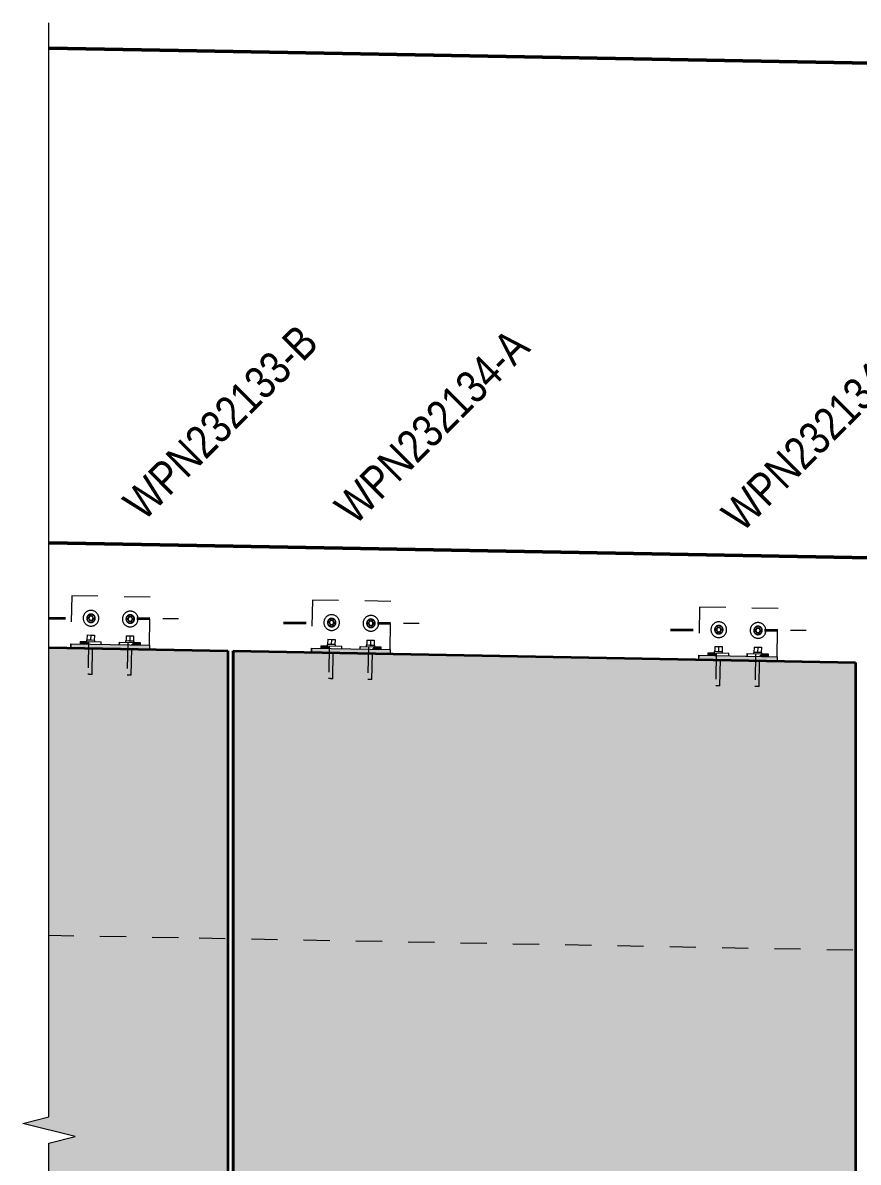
# Model space of a CAD drawing. Header units: metres. Extents: x 0 to 53, y 3 to 547.
# Drawn here: x 29.374 to 32.568, y 17.658 to 22.012 of the extents above; entities that cross this region are included whole.
import ezdxf

# ---------------------------------------------------------------- set-up
doc = ezdxf.new("R2010")
doc.units = ezdxf.units.M
doc.linetypes.add('JacobsDash', pattern=[0.0045, 0.003, -0.0015])
for name, color, linetype, lineweight in [('A-DETL', 7, 'Continuous', 13), ('A-DETL-GENF', 7, 'Continuous', 9), ('A-GENM', 7, 'Continuous', 35), ('S-BEAM', 7, 'Continuous', 50), ('S-FNDN', 7, 'Continuous', 50), ('S-FNDN-HDLN', 7, 'JacobsDash', 18), ('S-FNDN-IDEN', 7, 'Continuous', 18), ('S-FSTN', 7, 'Continuous', 18)]:
    doc.layers.add(name, color=color, linetype=linetype, lineweight=lineweight)
doc.styles.add('Arial Narrow_2', font='ARIALN.TTF', dxfattribs={"height": 0.125})

# ---------------------------------------------------------------- blocks, each defined once
blk = doc.blocks.new('BR08_20_GEN_WPC_PrecastPanel_Wall__4point - BR08_20_GEN_WPC_PrecastPanel_Wall__4point-8403117-DRG-2873194 - ELEVATION - FASCIA PANEL AT ABUTMENT B AND B2')
at = {"layer": 'A-GENM', "true_color": 0xc0c0c0}
for points in [[(-1116.612, 14.7321), (-1114.2322, 14.7457), (-1114.2322, 19.568), (-1116.612, 19.6117), (-1116.612, 18.0757)], [(-1116.6121, 14.7321), (-1116.612, 14.7321), (-1116.6122, 18.0757)]]:
    blk.add_hatch(color=9, dxfattribs=at).paths.add_polyline_path(points)
at = {"layer": 'A-GENM'}
for p, q in [((-1116.6122, 19.6117), (-1116.612, 19.6117)), ((-1116.6122, 19.6117), (-1116.6121, 14.7321)), ((-1116.612, 19.6117), (-1114.2322, 19.568)), ((-1116.612, 14.7321), (-1116.612, 19.6117)), ((-1114.2322, 19.568), (-1114.2322, 14.7457))]:
    blk.add_line(p, q, dxfattribs=at)
blk = doc.blocks.new('BR08_20_GEN_WPC_PrecastPanel_Wall__4point - BR08_20_GEN_WPC_PrecastPanel_Wall__4point-8403116-DRG-2873194 - ELEVATION - FASCIA PANEL AT ABUTMENT B AND B2')
at = {"layer": 'A-GENM', "true_color": 0xc0c0c0}
blk.add_hatch(color=9, dxfattribs=at).paths.add_polyline_path([(-1117.316, 14.7341), (-1116.6322, 14.7378), (-1116.6322, 19.6118), (-1117.316, 19.6242), (-1117.316, 17.8315), (-1117.416, 17.8065), (-1117.216, 17.7565), (-1117.316, 17.7315)])
at = {"layer": 'A-GENM'}
for p, q in [((-1117.316, 19.6242), (-1116.6322, 19.6118)), ((-1116.6322, 19.6118), (-1116.6322, 14.7378))]:
    blk.add_line(p, q, dxfattribs=at)
blk = doc.blocks.new('20_BR04_Wall_Panel_Bracket_Connection - 20_BR04_Wall_Panel_Bracket_Connection-V7-DRG-2873194 - ELEVATION - FASCIA PANEL AT ABUTMENT B AND B2')
at = {"layer": 'S-FSTN', "linetype": 'JacobsDash', "lineweight": 9, "true_color": 0xc0c0c0}
for points in [[(-1116.0121, 19.6007), (-1116.0118, 19.6167), (-1116.3118, 19.6222), (-1116.3121, 19.6062), (-1116.0459, 19.6013)], [(-1116.2405, 19.6209), (-1116.2461, 19.6255), (-1116.2504, 19.6311), (-1116.2766, 19.6316), (-1116.2768, 19.6216)], [(-1116.0468, 19.6173), (-1116.0467, 19.6273), (-1116.0717, 19.6278), (-1116.0734, 19.6263), (-1116.0835, 19.618), (-1116.0716, 19.6178)]]:
    blk.add_hatch(color=9, dxfattribs=at).paths.add_polyline_path(points)
at = {"layer": 'S-FSTN', "linetype": 'JacobsDash', "lineweight": 9}
for p, q in [((-1116.3086, 19.8062), (-1116.312, 19.6222)), ((-1116.0086, 19.8007), (-1116.3086, 19.8062)), ((-1116.3086, 19.8062), (-1116.3086, 19.8062)), ((-1116.012, 19.6167), (-1116.0086, 19.8007)), ((-1116.2352, 19.728), (-1116.2354, 19.728)), ((-1116.2351, 19.75), (-1116.2351, 19.75)), ((-1116.0852, 19.7252), (-1116.0854, 19.7252)), ((-1116.0852, 19.7472), (-1116.0852, 19.7472)), ((-1116.2354, 19.712), (-1116.2352, 19.712)), ((-1116.2352, 19.69), (-1116.2351, 19.69)), ((-1116.0854, 19.7092), (-1116.0852, 19.7092)), ((-1116.0852, 19.6872), (-1116.0852, 19.6872)), ((-1116.312, 19.6222), (-1116.3123, 19.6062)), ((-1116.312, 19.6222), (-1116.3118, 19.6222)), ((-1116.3118, 19.6222), (-1116.312, 19.6222)), ((-1116.2767, 19.6316), (-1116.2769, 19.6216)), ((-1116.2499, 19.6311), (-1116.1966, 19.6301)), ((-1116.1968, 19.6201), (-1116.1966, 19.6301)), ((-1116.1267, 19.6288), (-1116.1269, 19.6188)), ((-1116.1268, 19.6188), (-1116.1266, 19.6288)), ((-1116.1267, 19.6288), (-1116.1266, 19.6288)), ((-1116.1266, 19.6288), (-1116.0718, 19.6278))]:
    blk.add_line(p, q, dxfattribs=at)
at = {"layer": 'S-FSTN', "lineweight": 9}
for p, q in [((-1116.3121, 19.6062), (-1116.3118, 19.6222)), ((-1116.3118, 19.6222), (-1116.0118, 19.6167)), ((-1116.2766, 19.6316), (-1116.2768, 19.6216)), ((-1116.2766, 19.6316), (-1116.25, 19.6311)), ((-1116.0717, 19.6278), (-1116.0467, 19.6273)), ((-1116.0467, 19.6273), (-1116.0468, 19.6173)), ((-1116.0118, 19.6167), (-1116.0121, 19.6007))]:
    blk.add_line(p, q, dxfattribs=at)
at = {"layer": 'S-FSTN', "linetype": 'JacobsDash', "lineweight": 9}
for centre, major_axis, start_param, end_param in [((-1116.2351, 19.72), (0, 0.03), 6.264852, 9.406445), ((-1116.2351, 19.72), (0, 0.009), 6.26483, 9.406423), ((-1116.2354, 19.72), (0, 0.008), 0.235391, 2.872159), ((-1116.2352, 19.72), (0, 0.008), 6.26483, 9.406423), ((-1116.2351, 19.72), (0, 0.03), 3.123238, 6.26483), ((-1116.2351, 19.72), (0, 0.009), 3.123266, 6.264859), ((-1116.2352, 19.72), (0, 0.008), 3.123238, 6.26483), ((-1116.2354, 19.72), (0, 0.008), 5.788911, 5.991933), ((-1116.2354, 19.72), (0, 0.008), 4.861394, 5.050273), ((-1116.0852, 19.7172), (0, 0.03), 6.26483, 9.406423), ((-1116.0852, 19.7172), (0, 0.009), 6.264858, 9.406451), ((-1116.0852, 19.7172), (0, 0.008), 6.264868, 9.40646), ((-1116.0854, 19.7172), (0, 0.008), 0.235391, 2.872159), ((-1116.0852, 19.7172), (0, 0.03), 3.123259, 6.264852), ((-1116.0852, 19.7172), (0, 0.008), 3.123238, 6.26483), ((-1116.0852, 19.7172), (0, 0.009), 3.123238, 6.26483), ((-1116.0854, 19.7172), (0, 0.008), 5.788911, 5.991933), ((-1116.0854, 19.7172), (0, 0.008), 5.341786, 5.617079), ((-1116.2354, 19.72), (0, 0.008), 3.398989, 3.605266), ((-1116.2354, 19.72), (0, 0.008), 3.766518, 4.050754), ((-1116.2354, 19.72), (0, 0.008), 4.336159, 4.528311), ((-1116.0854, 19.7172), (0, 0.008), 3.398989, 3.605266), ((-1116.0854, 19.7172), (0, 0.008), 4.056372, 4.284498), ((-1116.0854, 19.7172), (0, 0.008), 4.604651, 4.783417)]:
    blk.add_ellipse(centre, major_axis=major_axis, ratio=0.999999, start_param=start_param, end_param=end_param, dxfattribs=at)
blk = doc.blocks.new('20_BR04_Wall_Panel_Bracket_Connection - 20_BR04_Wall_Panel_Bracket_Connection-V8-DRG-2873194 - ELEVATION - FASCIA PANEL AT ABUTMENT B AND B2')
at = {"layer": 'S-FSTN', "linetype": 'JacobsDash', "lineweight": 9, "true_color": 0xc0c0c0}
for points in [[(-1114.5321, 19.5735), (-1114.5318, 19.5895), (-1114.8318, 19.595), (-1114.8321, 19.579), (-1114.5608, 19.5741)], [(-1114.7605, 19.5937), (-1114.7661, 19.5983), (-1114.7704, 19.6039), (-1114.7966, 19.6044), (-1114.7968, 19.5944)], [(-1114.5669, 19.5902), (-1114.5667, 19.6002), (-1114.5917, 19.6006), (-1114.5934, 19.5991), (-1114.6035, 19.5908), (-1114.5916, 19.5906)]]:
    blk.add_hatch(color=9, dxfattribs=at).paths.add_polyline_path(points)
at = {"layer": 'S-FSTN', "linetype": 'JacobsDash', "lineweight": 9}
for p, q in [((-1114.8286, 19.779), (-1114.832, 19.595)), ((-1114.5287, 19.7735), (-1114.8286, 19.779)), ((-1114.8286, 19.779), (-1114.8286, 19.779)), ((-1114.532, 19.5895), (-1114.5287, 19.7735)), ((-1114.7552, 19.7228), (-1114.7552, 19.7228)), ((-1114.7552, 19.7008), (-1114.7554, 19.7008)), ((-1114.7554, 19.6848), (-1114.7552, 19.6848)), ((-1114.6052, 19.698), (-1114.6054, 19.698)), ((-1114.6054, 19.682), (-1114.6052, 19.682)), ((-1114.6052, 19.72), (-1114.6052, 19.72)), ((-1114.7552, 19.6628), (-1114.7552, 19.6628)), ((-1114.6052, 19.66), (-1114.6052, 19.66)), ((-1114.832, 19.595), (-1114.8323, 19.579)), ((-1114.832, 19.595), (-1114.8318, 19.595)), ((-1114.8318, 19.595), (-1114.832, 19.595)), ((-1114.7967, 19.6044), (-1114.7969, 19.5944)), ((-1114.77, 19.6039), (-1114.7167, 19.6029)), ((-1114.7168, 19.5929), (-1114.7167, 19.6029)), ((-1114.6469, 19.5916), (-1114.6467, 19.6016)), ((-1114.6468, 19.6016), (-1114.6469, 19.5916)), ((-1114.6468, 19.6016), (-1114.6467, 19.6016)), ((-1114.6467, 19.6016), (-1114.5918, 19.6006))]:
    blk.add_line(p, q, dxfattribs=at)
at = {"layer": 'S-FSTN', "lineweight": 9}
for p, q in [((-1114.8321, 19.579), (-1114.8318, 19.595)), ((-1114.8318, 19.595), (-1114.5318, 19.5895)), ((-1114.7966, 19.6044), (-1114.7968, 19.5944)), ((-1114.7966, 19.6044), (-1114.77, 19.6039)), ((-1114.5917, 19.6006), (-1114.5667, 19.6002)), ((-1114.5667, 19.6002), (-1114.5669, 19.5902)), ((-1114.5318, 19.5895), (-1114.5321, 19.5735))]:
    blk.add_line(p, q, dxfattribs=at)
at = {"layer": 'S-FSTN', "linetype": 'JacobsDash', "lineweight": 9}
for centre, major_axis, start_param, end_param in [((-1114.7552, 19.6928), (0, 0.03), 6.26483, 9.406423), ((-1114.7552, 19.6928), (0, 0.03), 3.123259, 6.264852), ((-1114.7552, 19.6928), (0, 0.009), 6.264859, 9.406452), ((-1114.7554, 19.6928), (0, 0.008), 0.235391, 2.872159), ((-1114.7552, 19.6928), (0, 0.008), 6.26483, 9.406423), ((-1114.7552, 19.6928), (0, 0.008), 3.123238, 6.26483), ((-1114.7552, 19.6928), (0, 0.009), 3.123238, 6.26483), ((-1114.7554, 19.6928), (0, 0.008), 3.398989, 3.605266), ((-1114.7554, 19.6928), (0, 0.008), 5.788911, 5.991933), ((-1114.7554, 19.6928), (0, 0.008), 3.766518, 4.050754), ((-1114.7554, 19.6928), (0, 0.008), 4.336159, 4.528311), ((-1114.7554, 19.6928), (0, 0.008), 4.861394, 5.04316), ((-1114.6052, 19.69), (0, 0.03), 6.26483, 9.406423), ((-1114.6052, 19.69), (0, 0.009), 6.264859, 9.406451), ((-1114.6054, 19.69), (0, 0.008), 0.235391, 2.872159), ((-1114.6052, 19.69), (0, 0.008), 6.26483, 9.406423), ((-1114.6052, 19.69), (0, 0.03), 3.123259, 6.264852), ((-1114.6052, 19.69), (0, 0.009), 3.123267, 6.264859), ((-1114.6052, 19.69), (0, 0.008), 3.123276, 6.264869), ((-1114.6054, 19.69), (0, 0.008), 3.398989, 3.605266), ((-1114.6054, 19.69), (0, 0.008), 5.788911, 5.991933), ((-1114.6054, 19.69), (0, 0.008), 5.341786, 5.617079), ((-1114.6054, 19.69), (0, 0.008), 4.056372, 4.284498), ((-1114.6054, 19.69), (0, 0.008), 4.604651, 4.783417)]:
    blk.add_ellipse(centre, major_axis=major_axis, ratio=0.999999, start_param=start_param, end_param=end_param, dxfattribs=at)
blk = doc.blocks.new('Anchor Bolt -HAB - HAB H16 x 165-V34-DRG-2873194 - ELEVATION - FASCIA PANEL AT ABUTMENT B AND B2')
at = {"layer": 'S-FSTN', "linetype": 'JacobsDash', "lineweight": 9}
for p, q in [((-1113.7002, 19.6096), (-1113.7006, 19.5896)), ((-1113.7002, 19.6096), (-1113.6862, 19.6093)), ((-1113.6862, 19.6093), (-1113.6866, 19.5893)), ((-1113.6862, 19.6093), (-1113.6722, 19.6091)), ((-1113.6722, 19.6091), (-1113.6726, 19.5891)), ((-1113.7028, 19.5896), (-1113.7028, 19.5846)), ((-1113.6866, 19.5893), (-1113.7006, 19.5896)), ((-1113.6947, 19.5845), (-1113.697, 19.4594)), ((-1113.6726, 19.5891), (-1113.6866, 19.5893)), ((-1113.681, 19.4591), (-1113.6787, 19.5842)), ((-1113.6705, 19.584), (-1113.6705, 19.589))]:
    blk.add_line(p, q, dxfattribs=at)
for centre, major_axis, start_param, end_param in [((-1113.6866, 19.5893), (-0.0162, 0.0003), 5.758566, 6.282165), ((-1113.6866, 19.5893), (-0.0162, 0.0003), 4.711368, 4.920808), ((-1113.6866, 19.5893), (-0.0162, 0.0003), 4.501929, 4.711368), ((-1113.6866, 19.5893), (-0.0162, 0.0003), 3.141593, 3.664171), ((-1113.689, 19.4592), (-0.008, 0.00015), 3.141593, 6.282165)]:
    blk.add_ellipse(centre, major_axis=major_axis, ratio=0.000019, start_param=start_param, end_param=end_param, dxfattribs=at)
blk = doc.blocks.new('Anchor Bolt -HAB - HAB H16 x 85-V39-DRG-2873194 - ELEVATION - FASCIA PANEL AT ABUTMENT B AND B2')
at = {"layer": 'S-FSTN', "linetype": 'JacobsDash', "lineweight": 9}
for p, q in [((-1116.099, 19.7255), (-1116.0993, 19.7094)), ((-1116.0848, 19.7333), (-1116.099, 19.7255)), ((-1116.0852, 19.7334), (-1116.0852, 19.7334)), ((-1116.071, 19.725), (-1116.0848, 19.7333)), ((-1116.0713, 19.7089), (-1116.071, 19.725)), ((-1116.0993, 19.7094), (-1116.0854, 19.701)), ((-1116.0854, 19.701), (-1116.0713, 19.7089)), ((-1116.0852, 19.701), (-1116.0852, 19.701))]:
    blk.add_line(p, q, dxfattribs=at)
for start_param, end_param in [(1.028843, 1.552441), (6.269781, 7.312028), (0.75122, 0.767043), (0.485589, 0.505244), (0.243445, 0.257808), (5.226795, 6.255653), (5.990995, 6.003031), (5.741232, 5.758515), (5.479432, 5.489833), (4.694059, 5.206298), (1.552466, 2.076065), (2.07604, 3.117279), (2.33784, 2.353758), (2.599639, 2.619378), (2.846894, 2.861438), (3.130658, 4.161372), (3.385037, 3.397142), (3.629498, 3.646837), (3.898145, 3.908636), (4.181795, 4.694034)]:
    blk.add_ellipse((-1116.0852, 19.7172), major_axis=(0, 0.0162), ratio=0.999999, start_param=start_param, end_param=end_param, dxfattribs=at)
blk = doc.blocks.new('Anchor Bolt -HAB - HAB H16 x 85-V40-DRG-2873194 - ELEVATION - FASCIA PANEL AT ABUTMENT B AND B2')
at = {"layer": 'S-FSTN', "linetype": 'JacobsDash', "lineweight": 9}
for p, q in [((-1116.249, 19.7283), (-1116.2492, 19.7121)), ((-1116.2348, 19.7361), (-1116.249, 19.7283)), ((-1116.2351, 19.7361), (-1116.2351, 19.7361)), ((-1116.221, 19.7278), (-1116.2348, 19.7361)), ((-1116.2213, 19.7116), (-1116.221, 19.7278)), ((-1116.2492, 19.7121), (-1116.2354, 19.7038)), ((-1116.2354, 19.7038), (-1116.2213, 19.7116)), ((-1116.2351, 19.7038), (-1116.2351, 19.7038))]:
    blk.add_line(p, q, dxfattribs=at)
for start_param, end_param in [(1.033579, 1.552441), (6.269788, 7.312028), (0.751223, 0.767043), (0.485529, 0.505244), (0.243445, 0.257966), (5.226798, 6.255662), (5.991163, 6.003031), (5.741232, 5.758459), (5.479432, 5.489844), (4.694034, 5.207357), (1.552466, 2.071329), (2.07604, 3.117277), (2.33784, 2.35375), (2.599639, 2.619408), (2.846844, 2.861438), (3.130668, 4.161384), (3.385037, 3.397087), (3.629526, 3.646837), (3.89813, 3.908636), (4.180717, 4.694034)]:
    blk.add_ellipse((-1116.2351, 19.72), major_axis=(0, 0.0162), ratio=0.999999, start_param=start_param, end_param=end_param, dxfattribs=at)
blk = doc.blocks.new('20_BR04_Wall_Panel_Bracket_Connection - 20_BR04_Wall_Panel_Bracket_Connection-V9-DRG-2873194 - ELEVATION - FASCIA PANEL AT ABUTMENT B AND B2')
at = {"layer": 'S-FSTN', "linetype": 'JacobsDash', "lineweight": 9, "true_color": 0xc0c0c0}
for points in [[(-1116.9321, 19.6172), (-1116.9318, 19.6332), (-1117.2318, 19.6387), (-1117.2321, 19.6227), (-1116.9562, 19.6177)], [(-1117.1603, 19.6374), (-1117.1659, 19.642), (-1117.1704, 19.6476), (-1117.1967, 19.6481), (-1117.1968, 19.6381), (-1117.1609, 19.6374)], [(-1116.9669, 19.6339), (-1116.9667, 19.6439), (-1116.9923, 19.644), (-1117.0039, 19.6345), (-1116.9916, 19.6343)]]:
    blk.add_hatch(color=9, dxfattribs=at).paths.add_polyline_path(points)
at = {"layer": 'S-FSTN', "linetype": 'JacobsDash', "lineweight": 9}
for p, q in [((-1117.2286, 19.8227), (-1117.232, 19.6387)), ((-1117.2286, 19.8227), (-1117.2287, 19.8227)), ((-1116.9287, 19.8172), (-1117.2286, 19.8227)), ((-1116.932, 19.6332), (-1116.9287, 19.8172)), ((-1117.1552, 19.7665), (-1117.1552, 19.7665)), ((-1117.1552, 19.7445), (-1117.1554, 19.7445)), ((-1117.1554, 19.7285), (-1117.1552, 19.7285)), ((-1117.0053, 19.7417), (-1117.0054, 19.7417)), ((-1117.0054, 19.7257), (-1117.0053, 19.7257)), ((-1117.0052, 19.7637), (-1117.0052, 19.7637)), ((-1117.1552, 19.7065), (-1117.1552, 19.7065)), ((-1117.0052, 19.7037), (-1117.0052, 19.7037)), ((-1117.232, 19.6387), (-1117.2323, 19.6227)), ((-1117.232, 19.6387), (-1117.2318, 19.6387)), ((-1117.2318, 19.6387), (-1117.232, 19.6387)), ((-1117.1967, 19.6481), (-1117.1969, 19.6381)), ((-1117.1697, 19.6476), (-1117.1167, 19.6466)), ((-1117.1168, 19.6366), (-1117.1167, 19.6466)), ((-1117.0469, 19.6353), (-1117.0467, 19.6453)), ((-1117.0468, 19.6453), (-1117.0469, 19.6353)), ((-1117.0468, 19.6453), (-1117.0467, 19.6453)), ((-1117.0467, 19.6453), (-1116.992, 19.6443))]:
    blk.add_line(p, q, dxfattribs=at)
at = {"layer": 'S-FSTN', "lineweight": 9}
for p, q in [((-1117.2321, 19.6227), (-1117.2318, 19.6387)), ((-1117.2318, 19.6387), (-1116.9318, 19.6332)), ((-1117.1967, 19.6481), (-1117.1968, 19.6381)), ((-1117.1967, 19.6481), (-1117.1698, 19.6476)), ((-1116.992, 19.6443), (-1116.9667, 19.6439)), ((-1116.9667, 19.6439), (-1116.9669, 19.6339)), ((-1116.9318, 19.6332), (-1116.9321, 19.6172))]:
    blk.add_line(p, q, dxfattribs=at)
at = {"layer": 'S-FSTN', "linetype": 'JacobsDash', "lineweight": 9}
for centre, major_axis, start_param, end_param in [((-1117.1552, 19.7365), (0, 0.03), 6.265024, 9.406617), ((-1117.1552, 19.7365), (0, 0.03), 3.123439, 6.265032), ((-1117.1552, 19.7365), (0, 0.009), 6.265032, 9.406624), ((-1117.1552, 19.7365), (0, 0.008), 6.265032, 9.406625), ((-1117.1554, 19.7365), (0, 0.008), 0.235552, 2.87232), ((-1117.1552, 19.7365), (0, 0.009), 3.123413, 6.265006), ((-1117.1552, 19.7365), (0, 0.008), 3.123413, 6.265006), ((-1117.1554, 19.7365), (0, 0.008), 3.399149, 3.605412), ((-1117.1554, 19.7365), (0, 0.008), 5.789057, 5.992094), ((-1117.1554, 19.7365), (0, 0.008), 3.766715, 4.050908), ((-1117.1554, 19.7365), (0, 0.008), 4.402887, 4.528478), ((-1117.1554, 19.7365), (0, 0.008), 4.861562, 4.956009), ((-1117.0052, 19.7337), (0, 0.03), 6.265024, 9.406617), ((-1117.0052, 19.7337), (0, 0.009), 6.265032, 9.406625), ((-1117.0053, 19.7337), (0, 0.008), 6.265031, 9.406624), ((-1117.0054, 19.7337), (0, 0.008), 0.235552, 2.87232), ((-1117.0052, 19.7337), (0, 0.03), 3.123432, 6.265025), ((-1117.0052, 19.7337), (0, 0.009), 3.123413, 6.265006), ((-1117.0053, 19.7337), (0, 0.008), 3.123439, 6.265031), ((-1117.0054, 19.7337), (0, 0.008), 3.399149, 3.605412), ((-1117.0054, 19.7337), (0, 0.008), 5.789057, 5.992094), ((-1117.0054, 19.7337), (0, 0.008), 5.34194, 5.617275), ((-1117.0054, 19.7337), (0, 0.008), 4.056563, 4.284658), ((-1117.0054, 19.7337), (0, 0.008), 4.604827, 4.783592)]:
    blk.add_ellipse(centre, major_axis=major_axis, ratio=0.999999, start_param=start_param, end_param=end_param, dxfattribs=at)
blk = doc.blocks.new('Anchor Bolt -HAB - HAB H16 x 165-V41-DRG-2873194 - ELEVATION - FASCIA PANEL AT ABUTMENT B AND B2')
at = {"layer": 'S-FSTN', "linetype": 'JacobsDash', "lineweight": 9}
for p, q in [((-1117.0228, 19.6499), (-1117.0229, 19.6449)), ((-1117.0203, 19.6699), (-1117.0206, 19.6499)), ((-1117.0066, 19.6496), (-1117.0206, 19.6499)), ((-1117.0203, 19.6699), (-1117.0063, 19.6696)), ((-1117.0147, 19.6447), (-1117.017, 19.5196)), ((-1117.0063, 19.6696), (-1117.0066, 19.6496)), ((-1116.9926, 19.6493), (-1117.0066, 19.6496)), ((-1117.0063, 19.6696), (-1116.9923, 19.6693)), ((-1117.001, 19.5194), (-1116.9987, 19.6445)), ((-1116.9923, 19.6693), (-1116.9926, 19.6493)), ((-1116.9906, 19.6443), (-1116.9905, 19.6493))]:
    blk.add_line(p, q, dxfattribs=at)
for centre, major_axis, start_param, end_param in [((-1117.0066, 19.6496), (-0.0162, 0.0003), 5.758566, 6.282165), ((-1117.0066, 19.6496), (-0.0162, 0.0003), 4.711368, 4.920808), ((-1117.0066, 19.6496), (-0.0162, 0.0003), 4.501929, 4.711368), ((-1117.0066, 19.6496), (-0.0162, 0.0003), 3.141593, 3.664171), ((-1117.009, 19.5195), (-0.008, 0.00015), 3.141593, 6.282165)]:
    blk.add_ellipse(centre, major_axis=major_axis, ratio=0.000019, start_param=start_param, end_param=end_param, dxfattribs=at)
blk = doc.blocks.new('Anchor Bolt -HAB - HAB H16 x 85-V42-DRG-2873194 - ELEVATION - FASCIA PANEL AT ABUTMENT B AND B2')
at = {"layer": 'S-FSTN', "linetype": 'JacobsDash', "lineweight": 9}
for p, q in [((-1117.019, 19.7421), (-1117.0193, 19.7259)), ((-1117.0193, 19.7259), (-1117.0055, 19.7176)), ((-1117.0049, 19.7499), (-1117.019, 19.7421)), ((-1117.0055, 19.7176), (-1116.9913, 19.7254)), ((-1117.0052, 19.7499), (-1117.0052, 19.7499)), ((-1116.9911, 19.7415), (-1117.0049, 19.7499)), ((-1116.9913, 19.7254), (-1116.9911, 19.7415)), ((-1117.0052, 19.7176), (-1117.0052, 19.7176))]:
    blk.add_line(p, q, dxfattribs=at)
for start_param, end_param in [(1.029018, 1.552617), (1.552641, 2.076239), (2.076216, 3.117454), (6.269956, 7.312203), (2.338015, 2.353933), (0.751395, 0.767219), (0.485764, 0.505419), (0.24362, 0.257984), (3.130862, 4.161574), (5.22697, 6.255829), (5.99117, 6.003206), (5.741407, 5.758691), (5.479608, 5.490008), (4.18197, 4.694209), (4.694209, 5.206449), (2.599814, 2.619553), (2.84707, 2.861614), (3.385213, 3.397317), (3.629674, 3.647012), (3.89832, 3.908811)]:
    blk.add_ellipse((-1117.0052, 19.7337), major_axis=(0, 0.0162), ratio=0.999999, start_param=start_param, end_param=end_param, dxfattribs=at)
blk = doc.blocks.new('Anchor Bolt -HAB - HAB H16 x 85-V43-DRG-2873194 - ELEVATION - FASCIA PANEL AT ABUTMENT B AND B2')
at = {"layer": 'S-FSTN', "linetype": 'JacobsDash', "lineweight": 9}
for p, q in [((-1117.169, 19.7448), (-1117.1693, 19.7286)), ((-1117.1693, 19.7286), (-1117.1555, 19.7203)), ((-1117.1549, 19.7526), (-1117.169, 19.7448)), ((-1117.1555, 19.7203), (-1117.1413, 19.7281)), ((-1117.1552, 19.7526), (-1117.1552, 19.7526)), ((-1117.141, 19.7443), (-1117.1549, 19.7526)), ((-1117.1413, 19.7281), (-1117.141, 19.7443)), ((-1117.1552, 19.7203), (-1117.1552, 19.7203))]:
    blk.add_line(p, q, dxfattribs=at)
for start_param, end_param in [(1.552617, 2.07148), (1.033754, 1.552617), (2.076216, 3.117452), (6.269987, 7.312227), (2.338015, 2.353925), (0.751398, 0.767219), (2.599814, 2.619583), (0.485704, 0.505419), (0.24362, 0.258142), (3.130843, 4.161558), (5.226973, 6.255838), (5.991338, 6.003206), (5.741407, 5.758634), (3.898306, 3.908811), (5.479608, 5.49002), (4.180892, 4.694209), (4.694233, 5.207556), (2.84702, 2.861614), (3.385213, 3.397262)]:
    blk.add_ellipse((-1117.1552, 19.7365), major_axis=(0, 0.0162), ratio=0.999999, start_param=start_param, end_param=end_param, dxfattribs=at)
blk = doc.blocks.new('30_SFD_XSO_GeometryDataPoint_xyz_CS - 30_SFD_XSO_GeometryDataPoint_xyz_CS-4773378-DRG-2873194 - ELEVATION - FASCIA PANEL AT ABUTMENT B AND B2')
at = {"layer": 'S-FNDN', "lineweight": 35}
for p, q in [((-1117.2529, 19.735), (-1117.316, 19.735)), ((-1116.9799, 19.735), (-1116.9298, 19.735))]:
    blk.add_line(p, q, dxfattribs=at)
at = {"layer": 'S-FNDN-HDLN'}
blk.add_line((-1116.881, 19.735), (-1116.8208, 19.735), dxfattribs=at)
blk = doc.blocks.new('30_SFD_XSO_GeometryDataPoint_xyz_CS - 30_SFD_XSO_GeometryDataPoint_xyz_CS-V15-DRG-2873194 - ELEVATION - FASCIA PANEL AT ABUTMENT B AND B2')
at = {"layer": 'S-FNDN', "lineweight": 35}
for p, q in [((-1116.3324, 19.7184), (-1116.4197, 19.7184)), ((-1116.0599, 19.7184), (-1116.0097, 19.7184))]:
    blk.add_line(p, q, dxfattribs=at)
at = {"layer": 'S-FNDN-HDLN'}
blk.add_line((-1115.961, 19.7184), (-1115.9007, 19.7184), dxfattribs=at)
blk = doc.blocks.new('30_SFD_XSO_GeometryDataPoint_xyz_CS - 30_SFD_XSO_GeometryDataPoint_xyz_CS-V58-DRG-2873194 - ELEVATION - FASCIA PANEL AT ABUTMENT B AND B2')
at = {"layer": 'S-FNDN', "lineweight": 35}
for p, q in [((-1114.8529, 19.6913), (-1114.9398, 19.6913)), ((-1114.5799, 19.6913), (-1114.5297, 19.6913))]:
    blk.add_line(p, q, dxfattribs=at)
at = {"layer": 'S-FNDN-HDLN'}
blk.add_line((-1114.481, 19.6913), (-1114.4208, 19.6913), dxfattribs=at)
blk = doc.blocks.new('BREAK LINE - INPUT VIEW SCALE_R13 - Std Break-8212690-DRG-2873194 - ELEVATION - FASCIA PANEL AT ABUTMENT B AND B2')
at = {"layer": 'A-DETL-GENF'}
for p, q in [((-1117.316, 17.8315), (-1117.316, 22.0118)), ((-1117.416, 17.8065), (-1117.316, 17.8315)), ((-1117.216, 17.7565), (-1117.416, 17.8065)), ((-1117.316, 17.7315), (-1117.216, 17.7565)), ((-1117.316, 13.5513), (-1117.316, 17.7315))]:
    blk.add_line(p, q, dxfattribs=at)

msp = doc.modelspace()

# ---------------------------------------------------------------- linework, layer by layer
at = {"layer": 'A-DETL', "color": 8, "linetype": 'JacobsDash', "lineweight": 18, "true_color": 0x808080}
for p, q in [((29.969, 18.5151), (29.4743, 18.5242)), ((41.7462, 18.3), (29.97, 18.5151))]:
    msp.add_line(p, q, dxfattribs=at)
at = {"layer": 'S-BEAM', "color": 252, "true_color": 0x888888}
for p, q in [((29.97, 21.9057), (29.4743, 21.9147)), ((41.7467, 21.6906), (29.97, 21.9057)), ((29.4743, 20.0244), (29.969, 20.0154)), ((29.969, 20.0154), (29.97, 20.0154)), ((29.97, 20.0154), (41.7462, 19.8003))]:
    msp.add_line(p, q, dxfattribs=at)

# ---------------------------------------------------------------- block references
at = {"layer": 'A-DETL-GENF'}
msp.add_blockref('BREAK LINE - INPUT VIEW SCALE_R13 - Std Break-8212690-DRG-2873194 - ELEVATION - FASCIA PANEL AT ABUTMENT B AND B2', (1146.7903, 0), dxfattribs=at)
at = {"layer": 'A-GENM'}
for name in ['BR08_20_GEN_WPC_PrecastPanel_Wall__4point - BR08_20_GEN_WPC_PrecastPanel_Wall__4point-8403116-DRG-2873194 - ELEVATION - FASCIA PANEL AT ABUTMENT B AND B2', 'BR08_20_GEN_WPC_PrecastPanel_Wall__4point - BR08_20_GEN_WPC_PrecastPanel_Wall__4point-8403117-DRG-2873194 - ELEVATION - FASCIA PANEL AT ABUTMENT B AND B2']:
    msp.add_blockref(name, (1146.7903, 0), dxfattribs=at)
at = {"layer": 'S-FNDN-HDLN'}
for name in ['30_SFD_XSO_GeometryDataPoint_xyz_CS - 30_SFD_XSO_GeometryDataPoint_xyz_CS-4773378-DRG-2873194 - ELEVATION - FASCIA PANEL AT ABUTMENT B AND B2', '30_SFD_XSO_GeometryDataPoint_xyz_CS - 30_SFD_XSO_GeometryDataPoint_xyz_CS-V15-DRG-2873194 - ELEVATION - FASCIA PANEL AT ABUTMENT B AND B2', '30_SFD_XSO_GeometryDataPoint_xyz_CS - 30_SFD_XSO_GeometryDataPoint_xyz_CS-V58-DRG-2873194 - ELEVATION - FASCIA PANEL AT ABUTMENT B AND B2']:
    msp.add_blockref(name, (1146.7903, 0), dxfattribs=at)
at = {"layer": 'S-FSTN', "linetype": 'JacobsDash', "lineweight": 9}
for name, p in [('20_BR04_Wall_Panel_Bracket_Connection - 20_BR04_Wall_Panel_Bracket_Connection-V9-DRG-2873194 - ELEVATION - FASCIA PANEL AT ABUTMENT B AND B2', (1146.7903, 0)), ('20_BR04_Wall_Panel_Bracket_Connection - 20_BR04_Wall_Panel_Bracket_Connection-V7-DRG-2873194 - ELEVATION - FASCIA PANEL AT ABUTMENT B AND B2', (1146.7903, 0)), ('20_BR04_Wall_Panel_Bracket_Connection - 20_BR04_Wall_Panel_Bracket_Connection-V8-DRG-2873194 - ELEVATION - FASCIA PANEL AT ABUTMENT B AND B2', (1146.7903, 0)), ('Anchor Bolt -HAB - HAB H16 x 85-V43-DRG-2873194 - ELEVATION - FASCIA PANEL AT ABUTMENT B AND B2', (1146.7903, 0)), ('Anchor Bolt -HAB - HAB H16 x 85-V42-DRG-2873194 - ELEVATION - FASCIA PANEL AT ABUTMENT B AND B2', (1146.7903, 0)), ('Anchor Bolt -HAB - HAB H16 x 85-V40-DRG-2873194 - ELEVATION - FASCIA PANEL AT ABUTMENT B AND B2', (1146.7903, 0)), ('Anchor Bolt -HAB - HAB H16 x 85-V39-DRG-2873194 - ELEVATION - FASCIA PANEL AT ABUTMENT B AND B2', (1146.7903, 0)), ('Anchor Bolt -HAB - HAB H16 x 85-V40-DRG-2873194 - ELEVATION - FASCIA PANEL AT ABUTMENT B AND B2', (1148.2703, -0.0272)), ('Anchor Bolt -HAB - HAB H16 x 85-V39-DRG-2873194 - ELEVATION - FASCIA PANEL AT ABUTMENT B AND B2', (1148.2703, -0.0272)), ('Anchor Bolt -HAB - HAB H16 x 165-V41-DRG-2873194 - ELEVATION - FASCIA PANEL AT ABUTMENT B AND B2', (1146.6403, 0.0027)), ('Anchor Bolt -HAB - HAB H16 x 165-V41-DRG-2873194 - ELEVATION - FASCIA PANEL AT ABUTMENT B AND B2', (1146.7903, 0))]:
    msp.add_blockref(name, p, dxfattribs=at)
at = {"layer": 'S-FSTN', "linetype": 'JacobsDash', "lineweight": 9, "rotation": 3.399048632880258e-05}
for p in [(1144.2403, 0.0472), (1144.3903, 0.0444), (1145.7203, 0.02), (1145.8703, 0.0172)]:
    msp.add_blockref('Anchor Bolt -HAB - HAB H16 x 165-V34-DRG-2873194 - ELEVATION - FASCIA PANEL AT ABUTMENT B AND B2', p, dxfattribs=at)

# ---------------------------------------------------------------- texts
at = {"layer": 'S-FNDN-IDEN', "lineweight": 9, "char_height": 0.125, "attachment_point": 1, "rotation": 45, "style": 'Arial Narrow_2', "bg_fill": 3, "box_fill_scale": 1, "bg_fill_color": 256, "bg_fill_true_color": 13158600, "bg_fill_transparency": 0}
for s, insert in [('WPN232133-B', (29.7481, 20.1926)), ('WPN232134-A', (30.5561, 20.1764)), ('WPN232134-B', (32.0361, 20.1493))]:
    msp.add_mtext(s, dxfattribs=dict(at, insert=insert))

doc.saveas('drawing.dxf')
